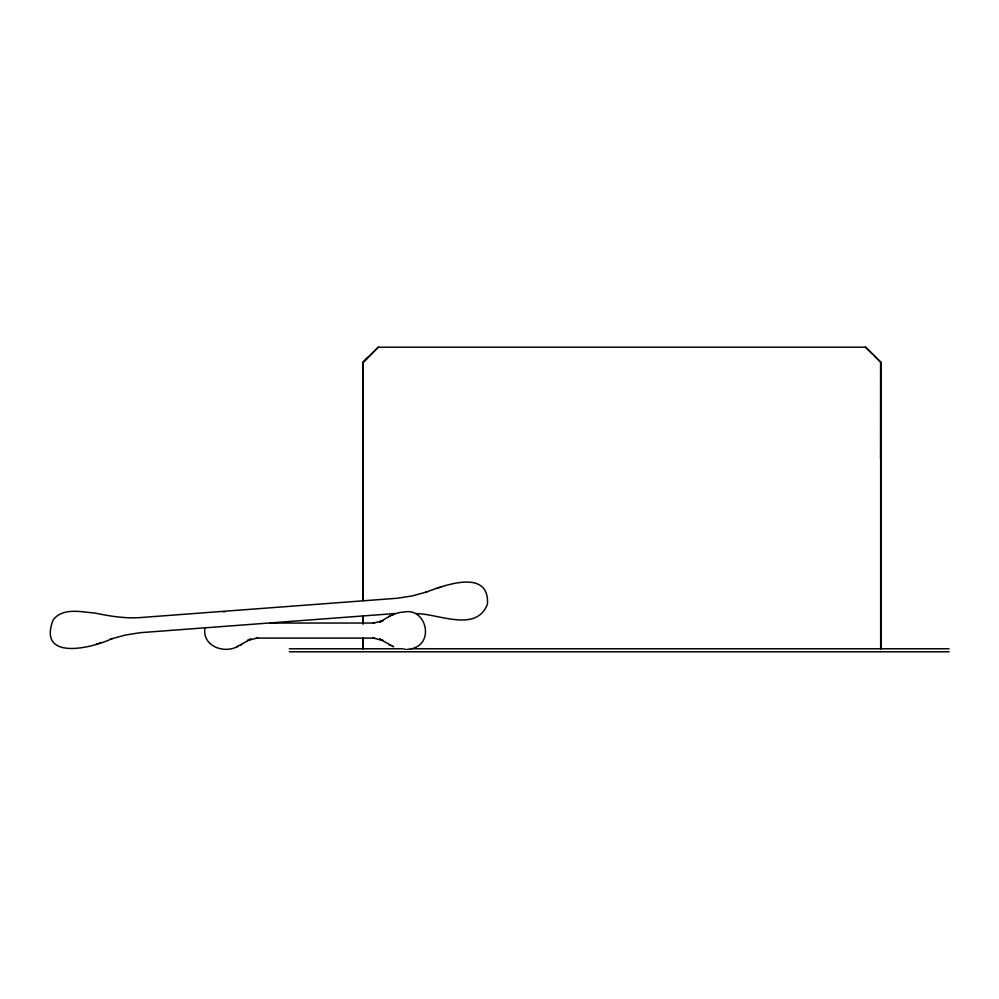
<?xml version="1.0" encoding="UTF-8"?>
<svg xmlns="http://www.w3.org/2000/svg" width="999" height="999" viewBox="0 0 999 999"><rect width="100%" height="100%" fill="white"/><g stroke="black" fill="none" stroke-linecap="round" stroke-linejoin="round"><path stroke-width="1.5" d="M362.862 648.776L362.862 637.886M362.862 623.863L362.874 616.083M362.874 600.511L363.012 362.287L378.084 347.202L865.771 347.202L881.006 362.287L880.856 648.776M880.619 458.816L880.668 362.287L874.137 355.819M880.668 648.776L880.668 362.287M204.957 627.759C201.773 646.141 224.313 654.32 238.162 646.203M378.434 347.202L363.199 362.475L363.199 600.549M367.757 357.48L363.012 362.287M236.938 646.753L250.886 638.973L247.527 640.496L257.667 637.924M413.449 648.164C434.415 641.945 425.761 607.717 404.383 611.987C395.042 612.212 387.262 617.544 379.632 622.177L382.992 620.654L372.664 623.289L374.438 623.039L270.092 623.039M240.622 645.079L241.721 644.58M392.357 614.947L393.581 614.397M388.798 616.57L389.897 616.071M416.271 613.598C438.236 613.636 476.71 633.029 487.475 603.995C489.385 568.181 444.105 585.414 425.524 592.357L426.798 591.957L412.175 595.916L397.265 598.251L139.485 617.632C124.463 618.593 109.328 616.058 94.605 612.986C80.882 612.025 62.949 607.242 53.134 619.917C37.2 661.4 92.258 648.214 112.163 638.573L110.889 638.985L125.512 635.014L140.422 632.679L395.092 613.536M96.528 643.993L98.239 643.456M99.425 643.069L101.049 642.557M436.638 588.374L438.261 587.862M439.448 587.474L441.158 586.937M407.142 649.425L411.576 648.776M256.081 638.111L374.438 638.111M289.348 648.776L403.209 648.776M411.001 648.776L949.05 648.776M289.348 651.798L949.05 651.798M223.376 611.725L224.763 611.825M404.383 649.163L405.756 649.325M372.852 637.924L382.992 640.496L379.632 638.973L393.581 646.753L392.357 646.203M388.798 644.58L389.897 645.079M865.434 347.202L871.965 353.671M363.199 616.108L363.199 623.888M363.199 637.886L363.199 648.776"/></g></svg>
